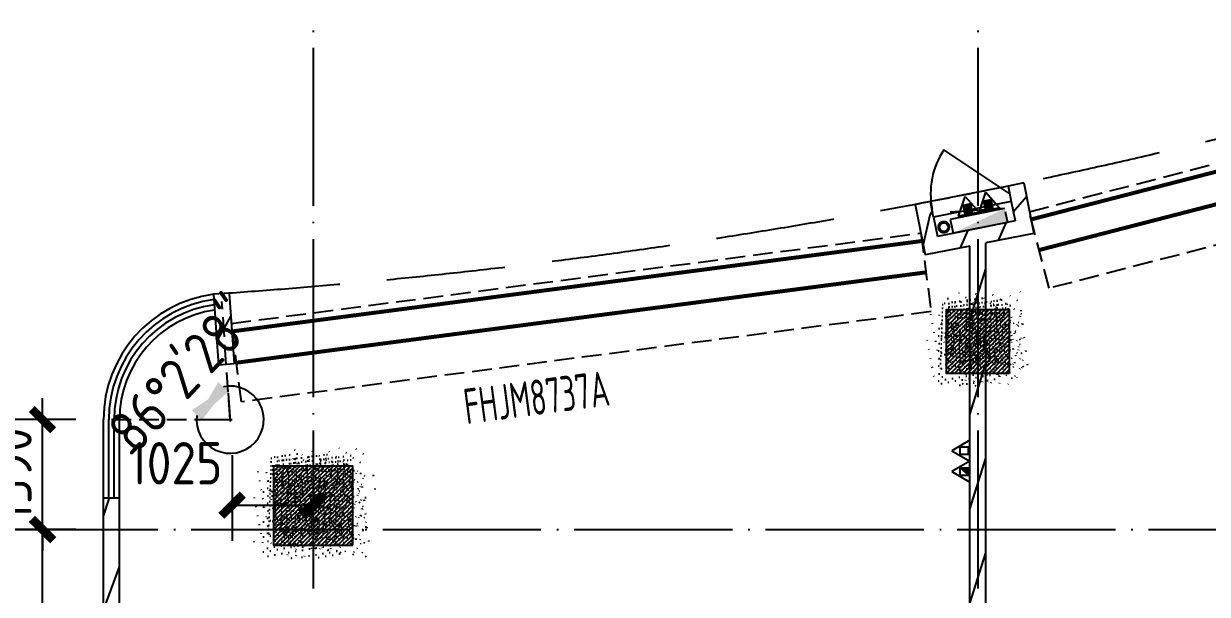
# Model space of a CAD drawing. Header units: inches. Extents: x 0 to 1813292486, y 0 to 3473589894.
# Drawn here: x 600578627 to 600593586, y 3473226598 to 3473233817 of the extents above; entities that cross this region are included whole.
import ezdxf
from ezdxf.enums import TextEntityAlignment as Align
from ezdxf.xclip import XClip

# ---------------------------------------------------------------- set-up
doc = ezdxf.new("R2010")
doc.units = ezdxf.units.IN
doc.header["$LTSCALE"] = 1000
doc.header["$MEASUREMENT"] = 0
doc.header["$XCLIPFRAME"] = 2
for name, pattern in [('AX-MALL-DIM-P02$0$DASH', [0.35, 0.25, -0.1]), ('AX-MALL-GIRD-200$0$DOTE', [2.4200000000000004, 2, -0.2, 0.02, -0.2]), ('AX-MALL-WALL-P02-QT$0$$0$DASH', [0.35, 0.25, -0.1]), ('AX-MALL-WALL-P02-QT$0$Ax-Dxs-Wall-P01-150$0$DASH', [0.35, 0.25, -0.1])]:
    doc.linetypes.add(name, pattern=pattern)
for name, color, linetype in [('A-Anno-Note', 241, 'Continuous'), ('AX-MALL-DIM-P02$0$A-Anno-Dims', 3, 'Continuous'), ('AX-MALL-DIM-P02$0$A-Detl-Patt', 8, 'Continuous'), ('AX-MALL-DIM-P02$0$A-Detl-Thin', 131, 'Continuous'), ('AX-MALL-GIRD-200$0$A-Grid', 222, 'AX-MALL-GIRD-200$0$DOTE'), ('AX-MALL-P02-200$0$A-Anno-Note', 241, 'Continuous'), ('AX-MALL-WALL-P02$0$A-Anno-Note', 241, 'Continuous'), ('AX-MALL-WALL-P02-QT$0$$0$A-Detl-Thin', 131, 'Continuous'), ('AX-MALL-WALL-P02-QT$0$A-Curt', 151, 'Continuous'), ('AX-MALL-WALL-P02-QT$0$A-Detl-Fine', 152, 'Continuous'), ('AX-MALL-WALL-P02-QT$0$A-Detl-Patt', 8, 'Continuous'), ('AX-MALL-WALL-P02-QT$0$A-Detl-Thin', 131, 'Continuous'), ('AX-MALL-WALL-P02-QT$0$A-Wall', 2, 'Continuous'), ('AX-MALL-WALL-P02-QT$0$A-Wall-Patt', 13, 'Continuous'), ('AX-MALL-WALL-P02-QT$0$A-Wind', 4, 'Continuous'), ('AX-MALL-WORD-P02$0$A-Wind-Iden', 11, 'Continuous'), ('AX-MALL-ZTKD-P02$0$A-Anno-Note', 241, 'Continuous'), ('PX-MALL-P02-LG$0$P-Exsh', 31, 'Continuous'), ('PX-MALL-P02-LG$0$P-Hydt-Boxx', 221, 'Continuous'), ('PX-MALL-P02-LG$0$P-Hydt-Pipe', 221, 'Continuous'), ('PX-MALL-P02-LG$0$P-Pipe-Risr', 7, 'Continuous'), ('PX-MALL-P02-LG$0$P-Pipe-Risr-Arch', 6, 'Continuous'), ('PX-MALL-P02-LG$0$P-Pipe-Risr-W100', 6, 'Continuous'), ('PX-MALL-P02-LG$0$P-Pipe-Risr-W50', 6, 'Continuous'), ('SX-MALL-WALL-L-1F~2F$0$S-COLU', 30, 'Continuous'), ('SX-MALL-WALL-L-1F~2F$0$S-PATT-WALL', 83, 'Continuous'), ('SX-MALL-WALL-L-1F~2F$0$单形心', 4, 'Continuous')]:
    doc.layers.add(name, color=color, linetype=linetype)
doc.styles.add('AX-MALL-DIM-P02$0$_TCH_DIM_T3', font='gbenor.shx')
doc.styles.add('AX-MALL-WORD-P02$0$_TCH_WINDOW', font='gbenor.shx', dxfattribs={"bigfont": 'gbcbig.shx'})
doc.styles.add('PX-MALL-P02-LG$0$jzfz', font='gbenor.shx', dxfattribs={"bigfont": 'gbcbig.shx'})
doc.dimstyles.new('AX-MALL-DIM-P02$0$_TCH_ARCH&&180', dxfattribs={"dimtxt": 535.5, "dimasz": 270, "dimexe": 450, "dimexo": 450, "dimgap": 137.25, "dimtad": 1, "dimdec": 0, "dimzin": 0, "dimdsep": 46, "dimtxsty": 'AX-MALL-DIM-P02$0$_TCH_DIM_T3', "dimblk": 'AX-MALL-DIM-P02$0$_ArchTick', "dimcen": 0.09, "dimclrt": 7, "dimazin": 2, "dimtfac": 1, "dimtdec": 0, "dimtix": 1, "dimtmove": 2, "dimatfit": 3, "dimfxl": 500, "dimtolj": 1, "dimtzin": 0, "dimarcsym": 0})
doc.dimstyles.new('AX-MALL-DIM-P02$0$_TCH_ARROW&&180', dxfattribs={"dimtxt": 535.5, "dimasz": 540, "dimexe": 450, "dimexo": 450, "dimgap": 137.25, "dimtad": 1, "dimdec": 0, "dimzin": 0, "dimdsep": 46, "dimtxsty": 'AX-MALL-DIM-P02$0$_TCH_DIM_T3', "dimcen": 0.09, "dimclrt": 7, "dimaunit": 1, "dimadec": 3, "dimazin": 2, "dimtfac": 1, "dimtdec": 0, "dimtix": 1, "dimtmove": 2, "dimatfit": 3, "dimfxl": 500, "dimtolj": 1, "dimtzin": 0, "dimarcsym": 0})
pattern_1 = [(45, (0, 359.0227), (-353.55353201463, 353.55353201463), [])]

# ---------------------------------------------------------------- blocks, each defined once
blk = doc.blocks.new('AX-MALL-WORD-P02')
at = {"layer": 'AX-MALL-WORD-P02$0$A-Wind-Iden', "style": 'AX-MALL-WORD-P02$0$_TCH_WINDOW', "width": 0.7}
blk.add_text('FHJM8737A', height=446.25, rotation=347.039753890048, dxfattribs=at).set_placement((600393028.0658822, 3473085997.155786))
blk = doc.blocks.new('AX-MALL-GIRD-200')
at = {"layer": 'AX-MALL-GIRD-200$0$A-Grid'}
for p, q in [((600417374.6480286, 3473156901.160599), (600378645.1090794, 3473052937.433517)), ((600425246.1884615, 3473153968.780813), (600386516.6495125, 3473050005.053731)), ((600223757.4145118, 3473147635.412487), (600581653.41861, 3473014308.649205))]:
    blk.add_line(p, q, dxfattribs=at)
blk = doc.blocks.new('*U84')
at = {"layer": 'AX-MALL-WALL-P02-QT$0$A-Detl-Fine', "color": 152, "linetype": 'AX-MALL-WALL-P02-QT$0$Ax-Dxs-Wall-P01-150$0$DASH'}
blk.add_lwpolyline([(-999.9999999691562, 16279.52100817623), (-999.9999999628164, 8981.392374932757), (3.345826371514704e-08, 8981.392374929032), (2.711851720960112e-08, 16279.52100817995)], close=True, dxfattribs=at)
at = {"layer": 'AX-MALL-WALL-P02-QT$0$A-Detl-Thin', "linetype": 'AX-MALL-WALL-P02-QT$0$Ax-Dxs-Wall-P01-150$0$DASH', "const_width": 49.99999999999998}
for points in [[(-899.9999999665417, 8981.392374929032), (-899.9999999728815, 16279.5210081725)], [(-499.9999999628164, 8981.392374932757), (-499.9999999691562, 16279.52100817623)]]:
    blk.add_lwpolyline(points, dxfattribs=at)
blk = doc.blocks.new('*U85')
at = {"layer": 'AX-MALL-WALL-P02-QT$0$A-Detl-Fine', "color": 152, "linetype": 'AX-MALL-WALL-P02-QT$0$Ax-Dxs-Wall-P01-150$0$DASH'}
blk.add_lwpolyline([(-999.9999999680775, 16569.08289611408), (-999.9999999672914, 7780.162620238839), (2.898332240874879e-08, 7780.162620235114), (2.819717792590382e-08, 16569.0828961178)], close=True, dxfattribs=at)
at = {"layer": 'AX-MALL-WALL-P02-QT$0$A-Detl-Thin', "linetype": 'AX-MALL-WALL-P02-QT$0$Ax-Dxs-Wall-P01-150$0$DASH', "const_width": 49.99999999999998}
for points in [[(-899.9999999710167, 7780.162620235114), (-899.9999999718028, 16569.08289611035)], [(-499.9999999672914, 7780.162620238839), (-499.9999999680775, 16569.08289611408)]]:
    blk.add_lwpolyline(points, dxfattribs=at)
blk = doc.blocks.new('AX-MALL-WALL-P02-QT$0$tj')
at = {"layer": 'AX-MALL-WALL-P02-QT$0$A-Detl-Patt'}
h = blk.add_hatch(dxfattribs=at)
h.set_pattern_fill('STEEL', color=256, scale=100.0000000000001, angle=50.43183869082386)
h.set_pattern_definition([(75.00000000004839, (-14278.19445574284, 156289.8254051208), (-153.3407249234246, 41.08752340989569), []), (75.00000000004839, (-14317.88195610046, 156358.5661673546), (-153.3407249234246, 41.08752340989569), [])])
edge = h.paths.add_edge_path()
edge.add_line((88101.273016572, 47666.64152574539), (87883.93542659283, 47459.84604215622))
edge.add_line((87883.93542659283, 47459.84604215622), (91571.54751467705, 43584.64122533798))
edge.add_arc((262949.389629302, 558937.705083496), 543101.4133620498, 251.6057364187558, 260.0288666978238)
edge.add_arc((172180.8466627672, -2862.146247219684), 27099.9982179492, 64.7128659603706, 96.9316049602786, ccw=False)
edge.add_arc((262948.9730309481, 558936.3205539446), 543099.9677998082, 261.6155114784545, 271.7251478115656)
edge.add_line((279298.9759148359, 16082.51663446426), (279298.9759315252, 16382.65274763107))
edge.add_arc((262948.9742454757, 558936.3204835369), 542799.9676941936, 261.62020364125146, 271.7261014454634, ccw=False)
edge.add_arc((172180.8456921196, -2862.14609140989), 27400.00151046549, 64.80631838577902, 96.83815911678944)
edge.add_arc((262949.394896181, 558937.7037490648), 542801.4137571028, 251.6136389015772, 260.02417327084333, ccw=False)
edge.add_line((91737.26096642017, 43845.69257831573), (88101.273016572, 47666.64152574539))
blk = doc.blocks.new('SX-MALL-WALL-L-1F~2F$0$BANWANG_XINGXIN')
at = {"color": 0}
for points in [[(0.7071067811865476, 0.7071067811865475), (-0.7071067811865477, -0.7071067811865475)], [(-0.7071067811865475, 0.7071067811865476), (0.7071067811865474, -0.7071067811865477)]]:
    blk.add_lwpolyline(points, dxfattribs=at)
blk = doc.blocks.new('SX-MALL-WALL-L-1F~2F')
at = {"layer": 'SX-MALL-WALL-L-1F~2F$0$S-PATT-WALL'}
h = blk.add_hatch(dxfattribs=at)
h.set_pattern_fill('钢筋混凝土', color=256, scale=15, pattern_type=2)
h.set_pattern_definition([(24.56816130673034, (600485536.7391595, 3473007429.513844), (-15.59158029661402, 34.10502344016549), []), (29.56816130673031, (600485536.7391595, 3473007429.513844), (97.53445421603337, -46.37920051640222), [11.25, -123.75]), (334.5681613067303, (600485536.7391595, 3473007429.513844), (19.88439778210013, 112.9961142822326), [9, -99]), (80.0195613067303, (600485544.8670306, 3473007425.648912), (117.4189029675295, 66.61682168108834), [9.5610285, -105.1713168]), (25.75236130673034, (600485547.2119445, 3473007457.626489), (141.3476152508647, -79.15081592980496), [16.875, -185.625]), (76.20376130673031, (600485558.9909081, 3473007451.03058), (182.3878362898089, 87.98253896896013), [14.3415432, -157.75695]), (330.7523613067304, (600485547.2119445, 3473007457.626489), (182.3877676303837, 87.98268140192766), [13.5, -148.5]), (0.568161306730337, (600485558.6500704, 3473007445.361935), (62.82047319274221, -87.8498044824239), [11.25, -123.75]), (305.5681613067304, (600485558.6500704, 3473007445.361935), (72.17288941930451, 89.18848104384892), [9, -99]), (51.01956130673031, (600485563.8851051, 3473007438.041115), (134.9933625473162, 1.338571311841363), [9.5610285, -105.1713168]), (17.06816130673036, (600485536.7391595, 3473007429.513844), (19.14085715763584, 46.15589493521907), [0, -97.8, 0, -100.5, 0, -99.375]), (347.0681613067303, (600485536.7391595, 3473007429.513844), (57.63084700269554, 41.66442755819283), [0, -57.3, 0, -95.55, 0, -37.875]), (307.0681613067303, (600485505.393561, 3473007441.191), (73.85474000682576, -31.12342332591599), [0, -37.5, 0, -117, 0, -155.25]), (297.0681613067303, (600485491.3372388, 3473007446.427392), (87.21641676135913, -16.46683783575089), [0, -48.74999999999902, 0, -77.69999999999803, 0, -110.249999999998])])
h.paths.add_polyline_path([(600391146.9423085, 3473085064.474556), (600391496.0351382, 3473086001.562704), (600390558.9469912, 3473086350.655535), (600390209.8541615, 3473085413.567388)])
h = blk.add_hatch(dxfattribs=at)
h.set_pattern_fill('钢筋混凝土', color=256, scale=15, pattern_type=2)
h.set_pattern_definition([(24.56816130673034, (600486297.7039702, 3473009472.211489), (-15.59158029661402, 34.10502344016549), []), (29.56816130673031, (600486297.7039702, 3473009472.211489), (97.53445421603337, -46.37920051640222), [11.25, -123.75]), (334.5681613067303, (600486297.7039702, 3473009472.211489), (19.88439778210013, 112.9961142822326), [9, -99]), (80.0195613067303, (600486305.8318413, 3473009468.346556), (117.4189029675295, 66.61682168108834), [9.5610285, -105.1713168]), (25.75236130673034, (600486308.1767552, 3473009500.324133), (141.3476152508647, -79.15081592980496), [16.875, -185.625]), (76.20376130673031, (600486319.9557189, 3473009493.728224), (182.3878362898089, 87.98253896896013), [14.3415432, -157.75695]), (330.7523613067304, (600486308.1767552, 3473009500.324133), (182.3877676303837, 87.98268140192766), [13.5, -148.5]), (0.568161306730337, (600486319.6148812, 3473009488.059579), (62.82047319274221, -87.8498044824239), [11.25, -123.75]), (305.5681613067304, (600486319.6148812, 3473009488.059579), (72.17288941930451, 89.18848104384892), [9, -99]), (51.01956130673031, (600486324.8499159, 3473009480.738759), (134.9933625473162, 1.338571311841363), [9.5610285, -105.1713168]), (17.06816130673036, (600486297.7039702, 3473009472.211489), (19.14085715763584, 46.15589493521907), [0, -97.8, 0, -100.5, 0, -99.375]), (347.0681613067303, (600486297.7039702, 3473009472.211489), (57.63084700269554, 41.66442755819283), [0, -57.3, 0, -95.55, 0, -37.875]), (307.0681613067303, (600486266.3583717, 3473009483.888644), (73.85474000682576, -31.12342332591599), [0, -37.5, 0, -117, 0, -155.25]), (297.0681613067303, (600486252.3020495, 3473009489.125036), (87.21641676135913, -16.46683783575089), [0, -48.74999999999901, 0, -77.69999999999801, 0, -110.249999999998])])
h.paths.add_polyline_path([(600399685.7387375, 3473084209.7017), (600399965.0130028, 3473084959.372217), (600399215.3424852, 3473085238.646482), (600398936.06822, 3473084488.975965)])
at = {"layer": 'SX-MALL-WALL-L-1F~2F$0$S-COLU'}
for points in [[(600391146.9423085, 3473085064.474556), (600391496.0351382, 3473086001.562704), (600390558.9469912, 3473086350.655535), (600390209.8541615, 3473085413.567388)], [(600399685.7387375, 3473084209.7017), (600399965.0130028, 3473084959.372217), (600399215.3424852, 3473085238.646482), (600398936.06822, 3473084488.975965)]]:
    blk.add_lwpolyline(points, close=True, dxfattribs=at)
at = {"layer": 'SX-MALL-WALL-L-1F~2F$0$单形心', "xscale": 50, "yscale": 50, "zscale": 50}
for p in [(600390852.9446504, 3473085707.565046), (600399450.5406114, 3473084724.174091)]:
    blk.add_blockref('SX-MALL-WALL-L-1F~2F$0$BANWANG_XINGXIN', p, dxfattribs=at)
blk = doc.blocks.new('SX-MALL-WALL-L-2F~3F')
ref = blk.add_blockref('SX-MALL-WALL-L-1F~2F', (0, 0))
XClip(ref).set_block_clipping_path([(600349769.7341375, 3473074679.418533), (600357001.7302529, 3473071985.287766), (600356499.8725733, 3473070638.124951), (600359302.5086629, 3473069594.060767), (600362345.1765132, 3473077761.653201), (600381551.4312518, 3473070606.759726), (600391553.7259278, 3473066880.611454), (600387749.827644, 3473056669.608357), (600391632.1759799, 3473055223.319679), (600395635.5522461, 3473065969.791956), (600406982.2408491, 3473061742.817497), (600403058.8006672, 3473051210.921831), (600412723.2437257, 3473047610.6332), (600445093.3740637, 3473134503.466942), (600393055.2444371, 3473153889.197227), (600387463.4997383, 3473138878.984498), (600380158.3525343, 3473141600.366193), (600382830.751978, 3473148774.027779), (600388210.8522022, 3473146769.782572), (600390696.2253517, 3473153441.399696), (600277474.697425, 3473195619.741203), (600273446.9822528, 3473184807.934726), (600257129.111771, 3473190886.82031), (600241575.9633431, 3473149136.690594), (600258197.8999482, 3473142944.531458), (600255239.7303221, 3473135003.762026), (600263182.3271956, 3473132044.911624), (600260741.6763649, 3473125493.34496), (600269350.4970673, 3473122286.306632), (600271511.1407766, 3473128086.235537), (600286270.1853781, 3473122588.058336), (600284109.5416689, 3473116788.129431), (600282580.7823727, 3473112684.400902), (600291840.7574171, 3473109234.788475), (600290827.7957876, 3473106515.642598), (600293360.405141, 3473105572.171298), (600294731.2544166, 3473109252.0137), (600323175.4764534, 3473098655.706329), (600321336.3302773, 3473093718.790065), (600344750.773286, 3473084996.222976), (600341987.4689643, 3473077578.540671), (600344583.6790427, 3473076611.376234), (600346015.5062013, 3473080454.904757), (600351201.5612961, 3473078522.947055)])
blk = doc.blocks.new('SX-MALL-WALL-2F~3F')
blk.add_blockref('SX-MALL-WALL-L-2F~3F', (0, 0))
blk = doc.blocks.new('AX-MALL-WALL-P02-QT$0$$DorLib2D$00000114')
at = {"color": 0}
blk.add_line((0.4999999999999964, 3.552713678800501e-15), (-0.2071067811864751, 0.7071067811864857), dxfattribs=at)
blk.add_arc((0.5000000000013856, -1.154631945610163e-12), 1.000000000001696, 135, 180, dxfattribs=at)
blk = doc.blocks.new('AX-MALL-WALL-P02-QT')
at = {"layer": 'AX-MALL-WALL-P02-QT$0$A-Wall-Patt'}
h = blk.add_hatch(dxfattribs=at)
h.set_pattern_fill('普通砖', color=256, scale=200, style=0)
h.set_pattern_definition(pattern_1)
h.paths.add_polyline_path([(600390606.3011873, 3473088654.880806), (600390351.9834144, 3473087794.821651), (600390543.7742631, 3473087738.109481), (600390798.0920362, 3473088598.168636)])
h = blk.add_hatch(dxfattribs=at)
h.set_pattern_fill('普通砖', color=256, scale=200, style=0)
h.set_pattern_definition(pattern_1)
h.paths.add_polyline_path([(600385981.1377628, 3473079839.080694), (600386078.5195892, 3473079909.516654), (600388591.9879726, 3473086656.551299), (600388404.5703431, 3473086726.369865), (600385856.1926777, 3473079885.626408)])
h = blk.add_hatch(dxfattribs=at)
h.set_pattern_fill('普通砖', color=256, scale=200, style=0)
h.set_pattern_definition(pattern_1)
h.paths.add_polyline_path([(600399476.2261131, 3473086393.544511), (600399310.6824019, 3473086622.881119), (600399207.018945, 3473085981.200601), (600399436.3555529, 3473086146.744312)])
h = blk.add_hatch(dxfattribs=at)
h.set_pattern_fill('普通砖', color=256, scale=200, style=0)
h.set_pattern_definition(pattern_1)
h.paths.add_polyline_path([(600399476.2261131, 3473086393.544511), (600399508.1225612, 3473086590.984671), (600399310.6824019, 3473086622.881119)])
h = blk.add_hatch(dxfattribs=at)
h.set_pattern_fill('普通砖', color=256, scale=200, style=0)
h.set_pattern_definition(pattern_1)
h.paths.add_polyline_path([(600400692.7635182, 3473086399.605981), (600400495.3233588, 3473086431.502429), (600400463.4269104, 3473086234.062269)])
h = blk.add_hatch(dxfattribs=at)
h.set_pattern_fill('普通砖', color=256, scale=200, style=0)
h.set_pattern_definition(pattern_1)
h.paths.add_polyline_path([(600400692.7635182, 3473086399.605981), (600400463.4269104, 3473086234.062269), (600400423.5563501, 3473085987.26207), (600400589.1000613, 3473085757.925462)])
h = blk.add_hatch(dxfattribs=at)
h.set_pattern_fill('普通砖', color=256, scale=200, style=0)
h.set_pattern_definition(pattern_1)
h.paths.add_polyline_path([(600399895.5945922, 3473085937.492247), (600399929.9559509, 3473086067.003191), (600399436.3555529, 3473086146.744312), (600399207.018945, 3473085981.200601), (600399777.7580471, 3473085888.997726)])
h = blk.add_hatch(dxfattribs=at)
h.set_pattern_fill('普通砖', color=256, scale=200, style=0)
h.set_pattern_definition(pattern_1)
h.paths.add_polyline_path([(600400589.1000613, 3473085757.925462), (600400423.5563501, 3473085987.26207), (600399929.9559509, 3473086067.003191), (600399895.5945922, 3473085937.492247), (600399979.0697789, 3473085856.475825)])
h = blk.add_hatch(dxfattribs=at)
h.set_pattern_fill('普通砖', color=256, scale=200, style=0)
h.set_pattern_definition(pattern_1)
h.paths.add_polyline_path([(600394512.0982517, 3473071467.654968), (600394629.0799218, 3473071495.218228), (600399979.0697789, 3473085856.475825), (600399895.5945922, 3473085937.492248), (600399777.7580471, 3473085888.997726), (600394441.6622924, 3473071565.036795)])
at = {"layer": 'AX-MALL-WALL-P02-QT$0$$0$A-Detl-Thin', "linetype": 'AX-MALL-WALL-P02-QT$0$$0$DASH', "ltscale": 6}
blk.add_lwpolyline([(600450668.3330922, 3473076977.198171), (600437296.8693404, 3473081958.460785, 0.0985715762807681), (600414706.6503961, 3473085606.248828, -0.0812850415123218), (600390703.0851057, 3473088629.52946, -0.0812850415123218)], format="xyb", dxfattribs=at)
at = {"layer": 'AX-MALL-WALL-P02-QT$0$A-Curt'}
for p, q in [((600388404.5703429, 3473086726.369865), (600388750.0452117, 3473087653.746123)), ((600388467.042886, 3473086703.09701), (600388812.5177546, 3473087630.473269)), ((600388529.5154293, 3473086679.824154), (600388874.9902979, 3473087607.200413)), ((600388591.9879724, 3473086656.551299), (600388937.462841, 3473087583.927557))]:
    blk.add_line(p, q, dxfattribs=at)
for centre, radius, start, end in [((600390249.3862467, 3473087095.197593), 1600.000000114974, 77.11047884576794, 159.5681613151683), ((600390249.3862466, 3473087095.197593), 1533.333333584343, 77.26649237407571, 159.5681613112225), ((600390249.3862468, 3473087095.197593), 1466.666666944354, 77.43672069005036, 159.5681613052923), ((600390249.3862467, 3473087095.197593), 1400.000000138176, 77.62320093071196, 159.5681613153812)]:
    blk.add_arc(centre, radius, start, end, dxfattribs=at)
at = {"layer": 'AX-MALL-WALL-P02-QT$0$A-Wall'}
for p, q in [((600390606.3011873, 3473088654.880806), (600390351.9834144, 3473087794.821651)), ((600390798.0920362, 3473088598.168636), (600390543.7742631, 3473087738.109481)), ((600390798.0920362, 3473088598.168636), (600390606.3011873, 3473088654.880806)), ((600390543.7742631, 3473087738.109481), (600390351.9834144, 3473087794.821651)), ((600385856.1926777, 3473079885.626408), (600388404.5703431, 3473086726.369865)), ((600388404.5703431, 3473086726.369865), (600388591.9879726, 3473086656.551299)), ((600386078.5195892, 3473079909.516654), (600388591.9879726, 3473086656.551299)), ((600399310.6824019, 3473086622.881119), (600399207.018945, 3473085981.200601)), ((600399508.1225612, 3473086590.984671), (600399310.6824019, 3473086622.881119)), ((600399476.2261131, 3473086393.544511), (600399508.1225612, 3473086590.984671)), ((600400495.3233588, 3473086431.502429), (600400463.4269104, 3473086234.062269)), ((600400692.7635182, 3473086399.605981), (600400495.3233588, 3473086431.502429)), ((600399476.2261131, 3473086393.544511), (600399436.3555529, 3473086146.744312)), ((600400692.7635182, 3473086399.605981), (600400589.1000613, 3473085757.925462)), ((600399929.9559509, 3473086067.003191), (600399436.3555529, 3473086146.744312)), ((600400463.4269104, 3473086234.062269), (600400423.5563501, 3473085987.26207)), ((600399777.7580471, 3473085888.997726), (600399207.018945, 3473085981.200601)), ((600400423.5563501, 3473085987.26207), (600399929.9559509, 3473086067.003191)), ((600394441.6622924, 3473071565.036795), (600399777.7580471, 3473085888.997726)), ((600394629.0799218, 3473071495.218228), (600399979.0697789, 3473085856.475825)), ((600400589.1000613, 3473085757.925462), (600399979.0697789, 3473085856.475825))]:
    blk.add_line(p, q, dxfattribs=at)
at = {"layer": 'AX-MALL-WALL-P02-QT$0$A-Wind'}
for p, q in [((600400495.3233588, 3473086431.502429), (600399508.1225612, 3473086590.984671)), ((600400463.4269104, 3473086234.062269), (600399476.2261128, 3473086393.544511))]:
    blk.add_line(p, q, dxfattribs=at)
at = {"layer": 'AX-MALL-WALL-P02-QT$0$A-Detl-Thin'}
blk.add_blockref('SX-MALL-WALL-2F~3F', (0, 0), dxfattribs=at)
at = {"layer": 'AX-MALL-WALL-P02-QT$0$A-Detl-Thin', "rotation": 339.5681613091762}
blk.add_blockref('AX-MALL-WALL-P02-QT$0$tj', (600144118.6961328, 3473128496.287411), dxfattribs=at)
at = {"layer": 'AX-MALL-WALL-P02-QT$0$A-Detl-Thin', "color": 5, "xscale": -1}
for name, p, rotation in [('*U85', (600406610.4947407, 3473083539.082244), 77.03975385406979), ('*U84', (600416720.2686661, 3473083351.702858), 84.04918130203565)]:
    blk.add_blockref(name, p, dxfattribs=dict(at, rotation=rotation))
at = {"layer": 'AX-MALL-WALL-P02-QT$0$A-Wind'}
blk.add_blockref('AX-MALL-GIRD-200', (0, 0), dxfattribs=at)
at = {"layer": 'AX-MALL-WALL-P02-QT$0$A-Wind', "xscale": -1000, "yscale": -1000, "zscale": 200, "rotation": 170.8231550472866}
blk.add_blockref('AX-MALL-WALL-P02-QT$0$$DorLib2D$00000114', (600399985.7747358, 3473086412.52347), dxfattribs=at)
blk = doc.blocks.new('AX-MALL-WALL-P02')
at = {"layer": 'AX-MALL-WALL-P02$0$A-Anno-Note'}
blk.add_blockref('AX-MALL-WORD-P02', (0, 0), dxfattribs=at)
blk.add_blockref('AX-MALL-WALL-P02-QT', (0, 0), dxfattribs=at)
blk = doc.blocks.new('PX-MALL-P02-LG$0$XHS1')
at = {"layer": 'PX-MALL-P02-LG$0$P-Hydt-Boxx', "ltscale": 0.7}
for p, q in [((350.0030006170273, 240), (-332.898939371109, 327.2950124740601)), ((350.0030006170273, 240), (-349.9969996213913, 240)), ((-349.9969997406006, 239.9999995231628), (-349.9969996213913, 60)), ((350.0030003786087, 200), (350.003000497818, 60)), ((350.0030006170273, 60), (-349.996999502182, 60))]:
    blk.add_line(p, q, dxfattribs=at)
blk.add_solid([(350.0030006170273, 240), (350.0030002593994, 60.00000047683716), (-349.9969996213913, 60)], dxfattribs=at)
blk = doc.blocks.new('PX-MALL-P02-LG$0$MHQ')
at = {"layer": 'PX-MALL-P02-LG$0$P-Exsh', "ltscale": 0.7}
h = blk.add_hatch(dxfattribs=at)
h.set_pattern_fill('ANSI31', color=256, scale=25, style=0)
h.set_pattern_definition([(45, (-160019.2306599375, -42228.3236173685), (-28.0633003783411, 28.0633003783411), [])])
h.paths.add_polyline_path([(-75.0000000015425, 185.1731819980414), (75, 185.1731819980414), (75, 35.17318199802685), (-75.0000000015425, 35.17318199802685)])
for points in [[(0, 346.4101615137042), (-200, -1.455191522836685e-11), (200, -1.455191522836685e-11)], [(0, 346.4101615137042), (-200, -1.455191522836685e-11), (200, -1.455191522836685e-11)], [(0, 346.4101615137042), (-200, -1.455191522836685e-11), (200, -1.455191522836685e-11)], [(-75.0000000015425, 185.1731819980414), (75, 185.1731819980414), (75, 35.17318199802685), (-75.0000000015425, 35.17318199802685)]]:
    blk.add_lwpolyline(points, close=True, dxfattribs=at)
blk = doc.blocks.new('PX-MALL-P02-LG$0$20200929200250')
at = {"layer": 'PX-MALL-P02-LG$0$P-Exsh', "ltscale": 0.7, "xscale": 0.6600000001490116, "yscale": 0.6600000001490116, "zscale": 0.6600000001490116}
for p in [(-132.0000001192093, 40), (131.9999997615814, 40)]:
    blk.add_blockref('PX-MALL-P02-LG$0$MHQ', p, dxfattribs=at)
blk = doc.blocks.new('PX-MALL-P02-LG$0$20211220143732')
at = {"layer": 'PX-MALL-P02-LG$0$P-Exsh'}
blk.add_blockref('PX-MALL-P02-LG$0$20200929200250', (-374.9999999407155, 219.6219584928522), dxfattribs=at)
at = {"layer": 'PX-MALL-P02-LG$0$P-Hydt-Boxx', "ltscale": 0.7, "xscale": -1}
blk.add_blockref('PX-MALL-P02-LG$0$XHS1', (-349.9969999989844, 0), dxfattribs=at)
blk = doc.blocks.new('PX-MALL-P02-LG$0$P-Risr')
at = {"layer": 'PX-MALL-P02-LG$0$P-Pipe-Risr-W50'}
h = blk.add_hatch(color=0, dxfattribs=at)
edge = h.paths.add_edge_path()
edge.add_ellipse((0, 0), major_axis=(47.05795628796547, 47.05795628796547), ratio=0.9999999999999695, start_angle=225.0000000000009, end_angle=405.0000000000009, ccw=False)
edge.add_ellipse((0, 0), major_axis=(47.05795628796764, 47.05795628796764), ratio=0.9999999999998785, start_angle=133.9675974886221, end_angle=225.0000000000035, ccw=False)
edge.add_line((-66.53919663240958, 1.199087783927098), (-54.4367953546693, 1.199087783927098))
edge.add_ellipse((0, 0), major_axis=(-38.50196423560672, 38.50196423560672), ratio=0.9999999999999859, start_angle=43.73814098242129, end_angle=134.9999999999996)
edge.add_ellipse((0, 0), major_axis=(38.50196423561096, 38.50196423561096), ratio=0.9999999999998216, start_angle=225.0000000000051, end_angle=405.0000000000051)
edge.add_ellipse((0, 0), major_axis=(38.50196423560679, 38.50196423560679), ratio=0.9999999999999831, start_angle=45.00000000000048, end_angle=133.7381409824204)
edge.add_line((-54.43679535467527, 1.199087783927098), (-66.53919663241555, 1.199087783927098))
edge.add_ellipse((0, 0), major_axis=(-47.05795628796762, 47.05795628796762), ratio=0.9999999999998742, start_angle=-45.00000000000358, end_angle=43.967597488629224, ccw=False)
at = {"layer": 'PX-MALL-P02-LG$0$P-Pipe-Risr-Arch', "ltscale": 0.7}
blk.add_circle((0, 0), 59.29000000000001, dxfattribs=at)
at = {"layer": 'PX-MALL-P02-LG$0$P-Pipe-Risr-W100', "color": 0, "const_width": 15}
blk.add_lwpolyline([(-75, 0, 1), (75, 0, 1)], format="xyb", close=True, dxfattribs=at)
at = {"layer": 'PX-MALL-P02-LG$0$P-Pipe-Risr-W50'}
blk.add_circle((0, 0), 54.45000000000001, dxfattribs=at)
at = {"layer": 'PX-MALL-P02-LG$0$P-Pipe-Risr', "style": 'PX-MALL-P02-LG$0$jzfz', "width": 0.6, "flags": 1}
for tag, p in [('SYS-MARK', (0.3310501334344735, -45.65933377496549)), ('RANGE', (0.3337570973526454, -45.67887874227017))]:
    blk.add_attdef(tag, text='', height=0.015625, dxfattribs=at).set_placement(p, align=Align.MIDDLE)
blk = doc.blocks.new('PX-MALL-P02-LG$0$A$C301F1425')
at = {"layer": 'PX-MALL-P02-LG$0$P-Exsh', "ltscale": 0.7}
for p in [(-200, 1.455191522836685e-11), (200, 1.455191522836685e-11)]:
    blk.add_blockref('PX-MALL-P02-LG$0$MHQ', p, dxfattribs=at)
blk = doc.blocks.new('PX-MALL-P02-LG')
at = {"xscale": 0.6600000001490112, "yscale": 0.6600000001490112, "zscale": 0.6600000001490112, "rotation": 69.56816097157483}
blk.add_blockref('PX-MALL-P02-LG$0$A$C301F1425', (600398827.9555283, 3473083339.39315), dxfattribs=at)
at = {"layer": 'PX-MALL-P02-LG$0$P-Exsh', "xscale": -0.9999999999999992, "rotation": 350.8231545635165}
blk.add_blockref('PX-MALL-P02-LG$0$20211220143732', (600399624.2267793, 3473086055.615816), dxfattribs=at)
at = {"layer": 'PX-MALL-P02-LG$0$P-Hydt-Pipe', "color": 221, "rotation": 260.8231551760899}
blk.add_blockref('PX-MALL-P02-LG$0$P-Risr', (600399551.0238562, 3473086229.516166), dxfattribs=at)
blk = doc.blocks.new('AX-MALL-ZTKD-P02')
at = {"layer": 'AX-MALL-ZTKD-P02$0$A-Anno-Note'}
blk.add_blockref('AX-MALL-GIRD-200', (0, 0), dxfattribs=at)
blk = doc.blocks.new('*D749')
at = {"layer": 'AX-MALL-DIM-P02$0$A-Anno-Dims', "color": 0, "lineweight": -2, "transparency": 16777216}
for p, q in [((600390344.4482121, 3473087416.680886), (600390242.3663056, 3473087071.457358)), ((600389935.2334235, 3473087212.228738), (600390272.5851562, 3473087086.555319))]:
    blk.add_line(p, q, dxfattribs=at)
blk.add_arc((600390249.386246, 3473087095.197594), 425.2436199188232, 152.356766744806, 80.73855166873996, dxfattribs=at)
at = {"layer": 'AX-MALL-DIM-P02$0$A-Anno-Dims', "color": 0, "transparency": 16777216}
for points in [[(600389837.6007295, 3473087375.376595), (600389907.7644594, 3473087209.614563), (600390369.9686885, 3473087502.986768)], [(600390363.0333154, 3473087437.076274), (600390272.6164017, 3473087592.719397), (600389850.8954902, 3473087243.647093)]]:
    blk.add_solid(points, dxfattribs=at)
at = {"layer": 'AX-MALL-DIM-P02$0$A-Anno-Dims', "color": 7, "transparency": 16777216, "insert": (600389878.3154404, 3473087837.902734), "char_height": 535.5, "attachment_point": 5, "rotation": 26.54765919804877, "style": 'AX-MALL-DIM-P02$0$_TCH_DIM_T3'}
blk.add_mtext('\\A1;86°2\'28"', dxfattribs=at)
blk = doc.blocks.new('AX-MALL-DIM-P02$0$_ArchTick')
at = {"color": 0, "linetype": 'ByBlock', "const_width": 0.4}
blk.add_lwpolyline([(-0.5, -0.5), (0.5, 0.5)], dxfattribs=at)
blk = doc.blocks.new('*D750')
at = {"layer": 'AX-MALL-DIM-P02$0$A-Anno-Dims', "color": 0, "lineweight": -2, "transparency": 16777216}
for p, q in [((600390115.4933821, 3473086664.865653), (600389737.6464118, 3473085650.591269)), ((600391076.2370262, 3473086306.960454), (600390698.3900559, 3473085292.68607)), ((600389894.7381862, 3473086072.280936), (600390855.4818304, 3473085714.375737))]:
    blk.add_line(p, q, dxfattribs=at)
at = {"layer": 'AX-MALL-DIM-P02$0$A-Anno-Dims', "color": 0, "lineweight": -2, "transparency": 16777216, "xscale": 270, "yscale": 270, "zscale": 270}
for p, rotation in [((600389894.7381862, 3473086072.280936), 159.568161281587), ((600390855.4818304, 3473085714.375737), 339.568161281587)]:
    blk.add_blockref('AX-MALL-DIM-P02$0$_ArchTick', p, dxfattribs=dict(at, rotation=rotation))
at = {"layer": 'AX-MALL-DIM-P02$0$A-Anno-Dims', "color": 7, "transparency": 16777216, "insert": (600389410.3227271, 3473086819.388844), "char_height": 535.5, "attachment_point": 5, "rotation": 339.568161281587, "style": 'AX-MALL-DIM-P02$0$_TCH_DIM_T3'}
blk.add_mtext('\\A1;1025', dxfattribs=at)
blk = doc.blocks.new('*D1462')
at = {"layer": 'AX-MALL-DIM-P02$0$A-Anno-Dims', "color": 0, "lineweight": -2, "transparency": 16777216}
for p, q in [((600387936.9523611, 3473086473.717109), (600387120.7847039, 3473086777.76351)), ((600385133.7338338, 3473080154.763525), (600387542.47437, 3473086620.671735)), ((600385528.211825, 3473080007.808898), (600384712.0441676, 3473080311.855299))]:
    blk.add_line(p, q, dxfattribs=at)
at = {"layer": 'AX-MALL-DIM-P02$0$A-Anno-Dims', "color": 0, "lineweight": -2, "transparency": 16777216, "xscale": 270, "yscale": 270, "zscale": 270}
for p, rotation in [((600387542.47437, 3473086620.671735), 69.56816132027173), ((600385133.7338338, 3473080154.763525), 249.5681613202717)]:
    blk.add_blockref('AX-MALL-DIM-P02$0$_ArchTick', p, dxfattribs=dict(at, rotation=rotation))
at = {"layer": 'AX-MALL-DIM-P02$0$A-Anno-Dims', "color": 7, "transparency": 16777216, "insert": (600385958.5834025, 3473083529.100226), "char_height": 535.5, "attachment_point": 5, "rotation": 69.56816132027173, "style": 'AX-MALL-DIM-P02$0$_TCH_DIM_T3'}
blk.add_mtext('\\A1;6900', dxfattribs=at)
blk = doc.blocks.new('*D1463')
at = {"layer": 'AX-MALL-DIM-P02$0$A-Anno-Dims', "color": 0, "lineweight": -2, "transparency": 16777216}
for p, q in [((600388422.0643573, 3473087775.928613), (600387605.8966999, 3473088079.975014)), ((600388027.5863659, 3473087922.88324), (600388121.8414307, 3473088175.897039)), ((600387542.4743698, 3473086620.671735), (600388027.5863659, 3473087922.88324)), ((600387936.9523611, 3473086473.717108), (600387120.7847037, 3473086777.763509)), ((600387542.4743698, 3473086620.671735), (600387448.2193053, 3473086367.657935))]:
    blk.add_line(p, q, dxfattribs=at)
at = {"layer": 'AX-MALL-DIM-P02$0$A-Anno-Dims', "color": 0, "lineweight": -2, "transparency": 16777216, "xscale": 270, "yscale": 270, "zscale": 270}
for p, rotation in [((600388027.5863659, 3473087922.88324), 249.5681613211976), ((600387542.4743698, 3473086620.671735), 69.56816132119756)]:
    blk.add_blockref('AX-MALL-DIM-P02$0$_ArchTick', p, dxfattribs=dict(at, rotation=rotation))
at = {"layer": 'AX-MALL-DIM-P02$0$A-Anno-Dims', "color": 7, "transparency": 16777216, "insert": (600387405.5096681, 3473087413.160085), "char_height": 535.5, "attachment_point": 5, "rotation": 69.5681613211976, "style": 'AX-MALL-DIM-P02$0$_TCH_DIM_T3'}
blk.add_mtext('\\A1;1390', dxfattribs=at)
blk = doc.blocks.new('AX-MALL-DIM-P02')
at = {"layer": 'AX-MALL-DIM-P02$0$A-Detl-Patt', "linetype": 'AX-MALL-DIM-P02$0$DASH'}
for p, q in [((600390249.3862461, 3473087095.197594), (600390674.7275214, 3473088533.628962)), ((600388843.7540259, 3473087618.836841), (600390249.3862461, 3473087095.197594))]:
    blk.add_line(p, q, dxfattribs=at)
at = {"layer": 'AX-MALL-DIM-P02$0$A-Detl-Thin'}
blk.add_blockref('AX-MALL-ZTKD-P02', (-2.384185791015625e-06, 9.5367431640625e-07), dxfattribs=at)
at = {"layer": 'AX-MALL-DIM-P02$0$A-Anno-Dims'}
dim = blk.add_angular_dim_3p(base=(600389971.0301898, 3473087416.678608), center=(600390249.386246, 3473087095.197594), p1=(600390472.0505947, 3473087848.210297), p2=(600389513.5437574, 3473087369.320513), dimstyle='AX-MALL-DIM-P02$0$_TCH_ARROW&&180', override={"dimgap": 0}, dxfattribs=at)
dim.commit()
dim.dimension.update_dxf_attribs({"geometry": '*D749', "text_midpoint": (600389878.3154404, 3473087837.902734), "dimtype": 133, "text_rotation": 26.54765919804877})
for p1, p2, distance, picture, middle in [((600388358.6420273, 3473086316.625334), (600388843.7540236, 3473087618.83684), 870.9614565124938, '*D1463', (600387405.5096681, 3473087413.160085)), ((600385949.9014908, 3473079850.717124), (600388358.6420273, 3473086316.625334), 870.9614565102858, '*D1462', (600385958.5834025, 3473083529.100226))]:
    dim = blk.add_aligned_dim(p1=p1, p2=p2, distance=distance, dimstyle='AX-MALL-DIM-P02$0$_TCH_ARCH&&180', dxfattribs=at)
    dim.commit()
    dim.dimension.update_dxf_attribs({"geometry": picture, "text_midpoint": middle})
dim = blk.add_linear_dim(base=(600390855.4818304, 3473085714.375737), p1=(600390272.5851564, 3473087086.555319), p2=(600391233.3288004, 3473086728.65012), angle=339.568161281587, dimstyle='AX-MALL-DIM-P02$0$_TCH_ARCH&&180', dxfattribs=at)
dim.commit()
dim.dimension.update_dxf_attribs({"geometry": '*D750', "text_midpoint": (600389410.3227271, 3473086819.388844), "dimtype": 129})
blk = doc.blocks.new('AX-MALL-P02-200')
at = {"layer": 'AX-MALL-P02-200$0$A-Anno-Note'}
blk.add_blockref('AX-MALL-WALL-P02', (0, 0), dxfattribs=at)
for name in ['AX-MALL-DIM-P02', 'PX-MALL-P02-LG']:
    blk.add_blockref(name, (0, 0), dxfattribs=at)

msp = doc.modelspace()

# ---------------------------------------------------------------- block references
at = {"layer": 'A-Anno-Note', "rotation": 20.43183869077545}
msp.add_blockref('AX-MALL-P02-200', (1250392458.527329, 9048125.682563305), dxfattribs=at)

doc.saveas('drawing.dxf')
